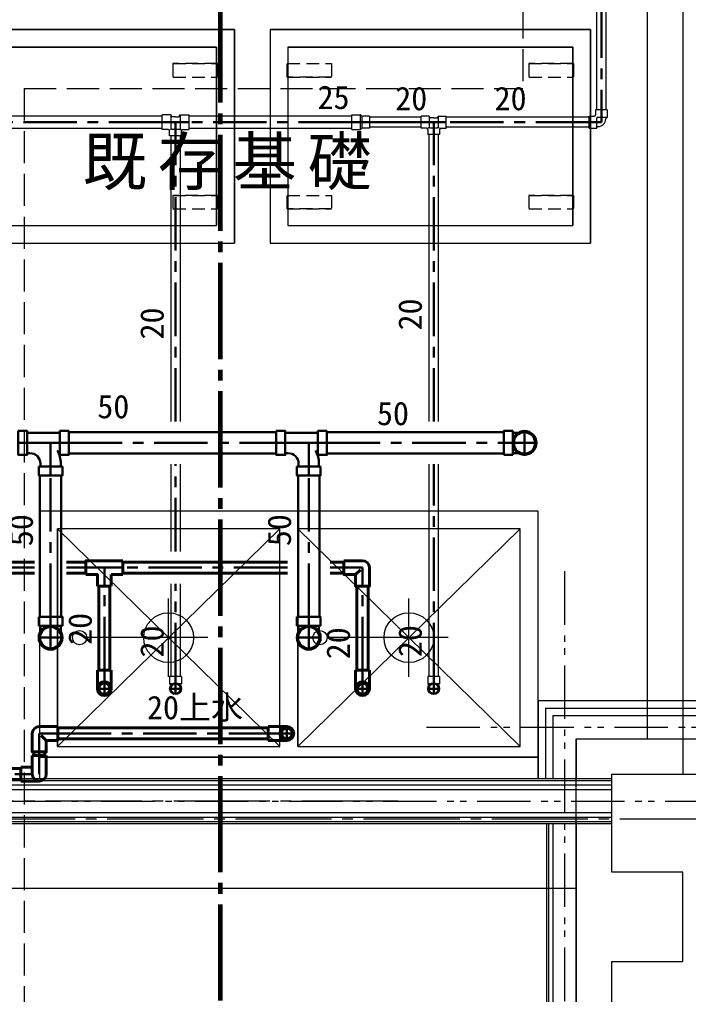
# Model space of a CAD drawing. Units: millimetres at full size, sheet at 1:30. Extents: x -16828 to 149130, y 47892 to 100313.
# Drawn here: x 23622 to 25501, y 58853 to 61589 of the extents above; entities that cross this region are included whole.
import ezdxf
from ezdxf.enums import TextEntityAlignment as Align

# ---------------------------------------------------------------- set-up
doc = ezdxf.new("R2010")
doc.units = ezdxf.units.MM
doc.header["$LTSCALE"] = 30
for name, pattern in [('CHAIN1', [8, 5, -1, 1, -1]), ('CHAIN2', [12, 9, -1, 1, -1]), ('DASHED1', [1.8, 1.2, -0.6]), ('DASHED3', [4, 3, -1]), ('DOUBLE_CHAIN1', [8.8, 5, -1, 0.6, -0.6, 0.6, -1])]:
    doc.linetypes.add(name, pattern=pattern)
for name, color, linetype, lineweight in [('0-0', 7, 'CHAIN2', 15), ('0-1', 7, 'Continuous', 15), ('0-8', 7, 'Continuous', 15), ('2-2_間仕切り芯', 7, 'DOUBLE_CHAIN1', 15), ('2-3_間仕切り', 7, 'Continuous', 15), ('3-0_AIHO08-壁芯', 7, 'CHAIN2', 15), ('3-1_AIHO57-排水立上げ', 7, 'Continuous', 15), ('3-2_AIHO56-排水接続', 7, 'Continuous', 15), ('3-4_AIHO30-厨房機器', 7, 'Continuous', 15), ('3-7_AIHO47-厨房機器アウトライン', 7, 'Continuous', 15), ('3-8_AIHO30-厨房機器LL', 7, 'Continuous', 15), ('3-A_AIHO34-移動式板金', 7, 'Continuous', 15), ('3-B_AIHO37-移動式板金隠れ線', 7, 'DASHED1', 15), ('3-C_AIHO34-移動式板金LL', 7, 'Continuous', 15), ('3-D_AIHO47-移動式板金アウトライン', 7, 'DASHED1', 15), ('4-5_既存1', 7, 'Continuous', 15), ('9-9_配管－汚水１：硬質塩ビ管（ＤＶ）', 2, 'Continuous', 30), ('9-A_配管－給水３：ＶＬＰ(ＶＤ)', 5, 'Continuous', 40), ('9-B_配管－給湯１２：ＨＴＬＰ（ＵＸ）', 3, 'Continuous', 20)]:
    doc.layers.add(name, color=color, linetype=linetype, lineweight=lineweight)
doc.styles.add('ＭＳ ゴシック', font='')
doc.styles.get('ＭＳ ゴシック').set_extended_font_data('MS Gothic')

msp = doc.modelspace()

# ---------------------------------------------------------------- linework, layer by layer
at = {"layer": '0-0', "color": 1, "lineweight": 60}
msp.add_line((24184.96, 68105.86), (24184.96, 49250.86), dxfattribs=at)
at = {"layer": '0-1'}
for p, q in [((25384.96, 63845.86), (25384.96, 59570.86)), ((25184.96, 59570.86), (25384.96, 59570.86)), ((25184.96, 57745.86), (25184.96, 59570.86)), ((25284.96, 59195.86), (25284.96, 59470.86)), ((15959.96, 59150.86), (25184.96, 59150.86))]:
    msp.add_line(p, q, dxfattribs=at)
at = {"layer": '0-1', "linetype": 'DASHED1'}
msp.add_line((18359.96, 59150.86), (25184.96, 59150.86), dxfattribs=at)
at = {"layer": '0-8', "linetype": 'DASHED3'}
for p, q in [((25034.96, 65345.86), (25034.96, 61395.86)), ((23634.96, 61395.86), (23634.96, 56895.86)), ((23634.96, 61395.86), (25034.96, 61395.86))]:
    msp.add_line(p, q, dxfattribs=at)
at = {"layer": '0-8'}
for p, q in [((25284.96, 59470.86), (26284.96, 59470.86)), ((25484.96, 59195.86), (25284.96, 59195.86)), ((25484.96, 58945.86), (25484.96, 59195.86)), ((25284.96, 58945.86), (25484.96, 58945.86)), ((25284.96, 58145.86), (25284.96, 58945.86))]:
    msp.add_line(p, q, dxfattribs=at)
at = {"layer": '0-8', "linetype": 'CHAIN2'}
msp.add_line((22788.14, 59345.86), (33684.96, 59345.86), dxfattribs=at)
at = {"layer": '0-8'}
msp.add_lwpolyline([(11849.96, 75025.86), (11849.96, 65420.86), (25484.96, 65420.86), (25484.96, 59470.86)], dxfattribs=at)
at = {"layer": '2-2_間仕切り芯'}
for p, q in [((25152.46, 60040.58), (25152.46, 57114.85)), ((24765, 59603.36), (26369.3, 59603.36)), ((15139.23, 59395.86), (32729.96, 59395.86))]:
    msp.add_line(p, q, dxfattribs=at)
at = {"layer": '2-3_間仕切り'}
for p, q in [((25077.96, 59677.86), (25077.96, 59459.36)), ((25077.96, 59677.86), (26172.46, 59677.86)), ((25098.96, 59656.86), (25098.96, 59459.36)), ((25098.96, 59656.86), (26172.46, 59656.86)), ((25119.96, 59635.86), (26172.46, 59635.86)), ((25119.96, 59635.86), (25119.96, 59459.36)), ((25184.96, 59570.86), (26172.46, 59570.86)), ((25184.96, 59570.86), (25184.96, 59459.36)), ((23399.96, 59459.36), (25284.96, 59459.36)), ((23399.96, 59453.36), (25284.96, 59453.36)), ((23399.96, 59440.86), (25284.96, 59440.86)), ((23399.96, 59428.36), (25284.96, 59428.36)), ((23399.96, 59363.36), (25284.96, 59363.36)), ((23399.96, 59350.86), (25284.96, 59350.86)), ((23399.96, 59338.36), (25284.96, 59338.36)), ((23399.96, 59332.36), (25284.96, 59332.36)), ((25101.46, 59332.36), (25101.46, 57662.36)), ((25119.96, 59332.36), (25119.96, 57680.86)), ((25184.96, 59332.36), (25184.96, 57745.86))]:
    msp.add_line(p, q, dxfattribs=at)
msp.add_lwpolyline([(25107.46, 59332.36), (25107.46, 57668.36), (26462.46, 57668.36)], dxfattribs=at)
at = {"layer": '3-0_AIHO08-壁芯'}
msp.add_line((24684.96, 59395.86), (15984.96, 59395.86), dxfattribs=at)
at = {"layer": '3-1_AIHO57-排水立上げ'}
for p, q in [((23970.46, 59854.36), (23810.46, 59854.36)), ((24645.46, 59854.36), (24485.46, 59854.36))]:
    msp.add_line(p, q, dxfattribs=at)
for centre in [(23790.46, 59854.36), (24465.46, 59854.36)]:
    msp.add_circle(centre, 20, dxfattribs=at)
at = {"layer": '3-2_AIHO56-排水接続'}
for p, q in [((24040.46, 59744.36), (24040.46, 59964.36)), ((24715.46, 59744.36), (24715.46, 59964.36)), ((24150.46, 59854.36), (23930.46, 59854.36)), ((24825.46, 59854.36), (24605.46, 59854.36))]:
    msp.add_line(p, q, dxfattribs=at)
for centre in [(24040.46, 59854.36), (24715.46, 59854.36)]:
    msp.add_circle(centre, 70, dxfattribs=at)
at = {"layer": '3-4_AIHO30-厨房機器'}
msp.add_lwpolyline([(25077.96, 60209.36), (23677.96, 60209.36), (23677.96, 59459.36), (25077.96, 59459.36)], close=True, dxfattribs=at)
at = {"layer": '3-7_AIHO47-厨房機器アウトライン'}
msp.add_line((25077.96, 59519.36), (23677.96, 59519.36), dxfattribs=at)
for points in [[(25077.96, 60209.36), (23677.96, 60209.36), (23677.96, 59459.36), (25077.96, 59459.36)], [(24352.96, 60159.36), (23727.96, 60159.36), (23727.96, 59549.36), (24352.96, 59549.36)], [(25027.96, 60159.36), (24402.96, 60159.36), (24402.96, 59549.36), (25027.96, 59549.36)]]:
    msp.add_lwpolyline(points, close=True, dxfattribs=at)
at = {"layer": '3-8_AIHO30-厨房機器LL'}
for p, q in [((23727.96, 59549.36), (23727.96, 60159.36)), ((23727.96, 59549.36), (24352.96, 60159.36)), ((24352.96, 59549.36), (23727.96, 60159.36)), ((24402.96, 59549.36), (24402.96, 60159.36)), ((24402.96, 60159.36), (25027.96, 59549.36)), ((25027.96, 60159.36), (24402.96, 59549.36)), ((23727.96, 59549.36), (24352.96, 59549.36)), ((24402.96, 59549.36), (25027.96, 59549.36)), ((23677.96, 59519.36), (25077.96, 59519.36))]:
    msp.add_line(p, q, dxfattribs=at)
for points in [[(24352.96, 59549.36), (24352.96, 60159.36), (23727.96, 60159.36)], [(25027.96, 59549.36), (25027.96, 60159.36), (24402.96, 60159.36)]]:
    msp.add_lwpolyline(points, dxfattribs=at)
at = {"layer": '3-A_AIHO34-移動式板金'}
for p, q in [((23325.32, 61561.43), (24225.32, 61561.43)), ((24225.32, 61561.43), (24225.32, 60961.43)), ((24325.32, 61561.43), (25225.32, 61561.43)), ((24325.32, 61561.43), (24325.32, 60961.43)), ((25225.32, 61561.43), (25225.32, 60961.43)), ((23325.32, 60961.43), (24225.32, 60961.43)), ((24325.32, 60961.43), (25225.32, 60961.43))]:
    msp.add_line(p, q, dxfattribs=at)
at = {"layer": '3-B_AIHO37-移動式板金隠れ線'}
for p, q in [((24052.32, 61465.43), (24177.32, 61465.43)), ((24052.32, 61465.43), (24052.32, 61427.43)), ((24177.32, 61465.43), (24177.32, 61427.43)), ((24373.32, 61465.43), (24498.32, 61465.43)), ((24373.32, 61465.43), (24373.32, 61427.43)), ((24498.32, 61465.43), (24498.32, 61427.43)), ((25052.32, 61465.43), (25177.32, 61465.43)), ((25052.32, 61465.43), (25052.32, 61427.43)), ((25177.32, 61465.43), (25177.32, 61427.43)), ((24052.32, 61427.43), (24177.32, 61427.43)), ((24373.32, 61427.43), (24498.32, 61427.43)), ((25052.32, 61427.43), (25177.32, 61427.43)), ((24052.32, 61095.43), (24177.32, 61095.43)), ((24052.32, 61095.43), (24052.32, 61057.43)), ((24177.32, 61095.43), (24177.32, 61057.43)), ((24373.32, 61095.43), (24498.32, 61095.43)), ((24373.32, 61095.43), (24373.32, 61057.43)), ((24498.32, 61095.43), (24498.32, 61057.43)), ((25052.32, 61095.43), (25177.32, 61095.43)), ((25052.32, 61095.43), (25052.32, 61057.43)), ((25177.32, 61095.43), (25177.32, 61057.43)), ((24052.32, 61057.43), (24177.32, 61057.43)), ((24373.32, 61057.43), (24498.32, 61057.43)), ((25052.32, 61057.43), (25177.32, 61057.43))]:
    msp.add_line(p, q, dxfattribs=at)
at = {"layer": '3-C_AIHO34-移動式板金LL'}
for p, q in [((23375.32, 61511.43), (24175.32, 61511.43)), ((24175.32, 61511.43), (24175.32, 61011.43)), ((24375.32, 61511.43), (25175.32, 61511.43)), ((24375.32, 61511.43), (24375.32, 61011.43)), ((25175.32, 61511.43), (25175.32, 61011.43)), ((23375.32, 61011.43), (24175.32, 61011.43)), ((24375.32, 61011.43), (25175.32, 61011.43))]:
    msp.add_line(p, q, dxfattribs=at)
at = {"layer": '3-D_AIHO47-移動式板金アウトライン', "linetype": 'Continuous'}
for points in [[(23325.32, 60961.43), (24225.32, 60961.43), (24225.32, 61561.43), (23325.32, 61561.43)], [(24325.32, 60961.43), (25225.32, 60961.43), (25225.32, 61561.43), (24325.32, 61561.43)], [(23375.32, 61011.43), (24175.32, 61011.43), (24175.32, 61511.43), (23375.32, 61511.43)], [(24375.32, 61011.43), (25175.32, 61011.43), (25175.32, 61511.43), (24375.32, 61511.43)]]:
    msp.add_lwpolyline(points, close=True, dxfattribs=at)
at = {"layer": '3-D_AIHO47-移動式板金アウトライン'}
for points in [[(24052.32, 61427.43), (24177.32, 61427.43), (24177.32, 61465.43), (24052.32, 61465.43)], [(24373.32, 61465.43), (24498.32, 61465.43), (24498.32, 61427.43), (24373.32, 61427.43)], [(25052.32, 61427.43), (25177.32, 61427.43), (25177.32, 61465.43), (25052.32, 61465.43)], [(24052.32, 61057.43), (24177.32, 61057.43), (24177.32, 61095.43), (24052.32, 61095.43)], [(24498.32, 61057.43), (24373.32, 61057.43), (24373.32, 61095.43), (24498.32, 61095.43)], [(25052.32, 61057.43), (25177.32, 61057.43), (25177.32, 61095.43), (25052.32, 61095.43)]]:
    msp.add_lwpolyline(points, close=True, dxfattribs=at)
at = {"layer": '4-5_既存1'}
for p, q in [((25284.96, 59470.86), (26284.96, 59470.86)), ((25284.96, 59195.86), (25284.96, 59470.86)), ((25484.96, 59195.86), (25284.96, 59195.86)), ((25484.96, 58945.86), (25484.96, 59195.86)), ((25284.96, 58945.86), (25484.96, 58945.86)), ((25284.96, 58145.86), (25284.96, 58945.86))]:
    msp.add_line(p, q, dxfattribs=at)
at = {"layer": '9-9_配管－汚水１：硬質塩ビ管（ＤＶ）'}
for p, q in [((23642.96, 60429.46), (23734.96, 60429.46)), ((24342.96, 60430.86), (23759.96, 60430.86)), ((24367.96, 60429.46), (24459.96, 60429.46)), ((24981.96, 60430.86), (24484.96, 60430.86)), ((25006.96, 60434.36), (25006.96, 60406.63)), ((25006.96, 60429.36), (25022.35, 60429.36)), ((25006.96, 60367.36), (25006.96, 60395.09)), ((23650.52, 60372.26), (23642.96, 60372.26)), ((23734.96, 60372.26), (23731.32, 60372.26)), ((23759.96, 60370.86), (24342.96, 60370.86)), ((24375.52, 60372.26), (24367.96, 60372.26)), ((24459.96, 60372.26), (24456.32, 60372.26)), ((24484.96, 60370.86), (24981.96, 60370.86)), ((25006.96, 60367.36), (24981.96, 60367.36)), ((25006.96, 60372.36), (25022.35, 60372.36)), ((23680.44, 60342.34), (23680.44, 60334.86)), ((23737.63, 60342.45), (23737.63, 60334.86)), ((24405.44, 60342.34), (24405.44, 60334.86)), ((24462.63, 60342.45), (24462.63, 60334.86)), ((23742.46, 60334.86), (23675.46, 60334.86)), ((23678.96, 60309.86), (23678.96, 59912.36)), ((23738.96, 59912.36), (23738.96, 60309.86)), ((24467.46, 60334.86), (24400.46, 60334.86)), ((24403.96, 60309.86), (24403.96, 59912.36)), ((24463.96, 59912.36), (24463.96, 60309.86)), ((23675.46, 59887.36), (23675.46, 59912.36)), ((24400.46, 59887.36), (24400.46, 59912.36)), ((23675.46, 59887.36), (23703.19, 59887.36)), ((23680.46, 59887.36), (23680.46, 59871.97)), ((23742.46, 59887.36), (23714.73, 59887.36)), ((23737.46, 59887.36), (23737.46, 59871.97)), ((24400.46, 59887.36), (24428.19, 59887.36)), ((24405.46, 59887.36), (24405.46, 59871.97)), ((24467.46, 59887.36), (24439.73, 59887.36)), ((24462.46, 59887.36), (24462.46, 59871.97))]:
    msp.add_line(p, q, dxfattribs=at)
at = {"layer": '9-9_配管－汚水１：硬質塩ビ管（ＤＶ）', "linetype": 'CHAIN1'}
for p, q in [((25039.96, 60364.86), (25039.96, 60436.86)), ((23617.96, 60400.86), (23708.96, 60400.86)), ((23759.96, 60400.86), (23708.96, 60400.86)), ((23708.96, 60309.86), (23708.96, 60400.86)), ((23759.96, 60400.86), (24342.96, 60400.86)), ((24342.96, 60400.86), (24433.96, 60400.86)), ((24484.96, 60400.86), (24433.96, 60400.86)), ((24433.96, 60309.86), (24433.96, 60400.86)), ((24484.96, 60400.86), (24981.96, 60400.86)), ((24981.96, 60400.86), (25009.96, 60400.86)), ((25003.96, 60400.86), (25075.96, 60400.86)), ((23708.96, 59912.36), (23708.96, 60309.86)), ((24433.96, 59912.36), (24433.96, 60309.86)), ((23708.96, 59912.36), (23708.96, 59884.36)), ((24433.96, 59912.36), (24433.96, 59884.36)), ((23708.96, 59818.36), (23708.96, 59890.36)), ((24433.96, 59818.36), (24433.96, 59890.36)), ((23672.96, 59854.36), (23744.96, 59854.36)), ((24397.96, 59854.36), (24469.96, 59854.36))]:
    msp.add_line(p, q, dxfattribs=at)
at = {"layer": '9-9_配管－汚水１：硬質塩ビ管（ＤＶ）'}
for points in [[(23617.96, 60434.36), (23617.96, 60367.36), (23642.96, 60367.36), (23642.96, 60434.36)], [(23759.96, 60434.36), (23759.96, 60367.36), (23734.96, 60367.36), (23734.96, 60434.36)], [(24342.96, 60434.36), (24342.96, 60367.36), (24367.96, 60367.36), (24367.96, 60434.36)], [(24484.96, 60434.36), (24484.96, 60367.36), (24459.96, 60367.36), (24459.96, 60434.36)]]:
    msp.add_lwpolyline(points, close=True, dxfattribs=at)
for points in [[(24981.96, 60367.36), (24981.96, 60434.36), (25006.96, 60434.36)], [(23742.46, 60334.86), (23742.46, 60309.86), (23675.46, 60309.86), (23675.46, 60334.86)], [(24467.46, 60334.86), (24467.46, 60309.86), (24400.46, 60309.86), (24400.46, 60334.86)], [(23675.46, 59912.36), (23742.46, 59912.36), (23742.46, 59887.36)], [(24400.46, 59912.36), (24467.46, 59912.36), (24467.46, 59887.36)]]:
    msp.add_lwpolyline(points, dxfattribs=at)
for centre in [(25039.96, 60400.86), (23708.96, 59854.36), (24433.96, 59854.36)]:
    msp.add_circle(centre, 30, dxfattribs=at)
for centre, radius, start, end in [((25039.96, 60400.86), 33.5, 90, 270), ((25039.96, 60400.86), 33.5, 0, 90), ((25039.96, 60400.86), 33.5, 270, 0), ((23650.52, 60342.34), 29.92, 0, 90), ((23662.83, 60342.45), 74.8, 0, 30), ((24375.52, 60342.34), 29.92, 0, 90), ((24387.83, 60342.45), 74.8, 0, 30), ((23708.96, 59854.36), 33.5, 0, 180), ((24433.96, 59854.36), 33.5, 0, 180), ((23708.96, 59854.36), 33.5, 180, 270), ((23708.96, 59854.36), 33.5, 270, 0), ((24433.96, 59854.36), 33.5, 180, 270), ((24433.96, 59854.36), 33.5, 270, 0)]:
    msp.add_arc(centre, radius, start, end, dxfattribs=at)
at = {"layer": '9-A_配管－給水３：ＶＬＰ(ＶＤ)'}
for p, q in [((23663.96, 60066.36), (22042.48, 60066.36)), ((23807.96, 60066.36), (23753.96, 60066.36)), ((23911.96, 60070.36), (23911.96, 60031.36)), ((24373.96, 60066.36), (23911.96, 60066.36)), ((24532.96, 60066.36), (24493.96, 60066.36)), ((24532.96, 60070.36), (24584.96, 60070.36)), ((22042.48, 60035.36), (23663.96, 60035.36)), ((23753.96, 60035.36), (23807.96, 60035.36)), ((23911.96, 60035.36), (24373.96, 60035.36)), ((24493.96, 60035.36), (24532.96, 60035.36)), ((24565.46, 60031.36), (24579.25, 60045.15)), ((23911.96, 60031.36), (23879.46, 60031.36)), ((23879.46, 59998.86), (23879.46, 60031.36)), ((23879.46, 59998.86), (23840.46, 59998.86)), ((23844.46, 59998.86), (23844.46, 59763.15)), ((23875.46, 59763.15), (23875.46, 59998.86)), ((24569.46, 59998.86), (24569.46, 59763.15)), ((24600.46, 59763.15), (24600.46, 59998.86)), ((23840.46, 59763.15), (23840.46, 59711.15)), ((23879.46, 59763.15), (23840.46, 59763.15)), ((23879.46, 59763.15), (23879.46, 59711.15)), ((24565.46, 59763.15), (24565.46, 59711.15)), ((24604.46, 59763.15), (24565.46, 59763.15)), ((24604.46, 59763.15), (24604.46, 59711.15)), ((23729.12, 59605.01), (23677.12, 59605.01)), ((24320.45, 59601.01), (23729.12, 59601.01)), ((24372.45, 59605.01), (24320.45, 59605.01)), ((24320.45, 59566.01), (24320.45, 59605.01)), ((23696.62, 59566.01), (23682.83, 59579.8)), ((23729.12, 59570.01), (24320.45, 59570.01)), ((24320.45, 59566.01), (24372.45, 59566.01)), ((23657.62, 59523.27), (23657.62, 59471.27)), ((23696.62, 59523.27), (23657.62, 59523.27)), ((23661.62, 59533.51), (23661.62, 59523.27)), ((23692.62, 59523.27), (23692.62, 59533.51)), ((23696.62, 59523.27), (23696.62, 59471.27)), ((23657.62, 59490.77), (23625.12, 59490.77)), ((23625.12, 59451.77), (23625.12, 59490.77)), ((23625.12, 59486.77), (22888.07, 59486.77)), ((22888.07, 59455.77), (23625.12, 59455.77)), ((23625.12, 59451.77), (23677.12, 59451.77))]:
    msp.add_line(p, q, dxfattribs=at)
at = {"layer": '9-A_配管－給水３：ＶＬＰ(ＶＤ)', "color": 2, "linetype": 'CHAIN1', "lineweight": 30}
for p, q in [((23663.96, 60050.86), (22042.48, 60050.86)), ((23807.96, 60050.86), (23753.96, 60050.86)), ((23807.96, 60050.86), (23859.96, 60050.86)), ((23911.96, 60050.86), (23859.96, 60050.86)), ((23859.96, 59998.86), (23859.96, 60050.86)), ((24373.96, 60050.86), (23911.96, 60050.86)), ((24532.96, 60050.86), (24493.96, 60050.86)), ((24532.96, 60050.86), (24584.96, 60050.86)), ((24584.96, 59998.86), (24584.96, 60050.86)), ((23859.96, 59763.15), (23859.96, 59998.86)), ((24584.96, 59763.15), (24584.96, 59998.86)), ((23859.96, 59763.15), (23859.96, 59726.65)), ((24584.96, 59763.15), (24584.96, 59726.65)), ((23841.36, 59711.15), (23878.56, 59711.15)), ((23859.96, 59692.55), (23859.96, 59729.75)), ((24566.36, 59711.15), (24603.56, 59711.15)), ((24584.96, 59692.55), (24584.96, 59729.75)), ((24372.45, 59566.91), (24372.45, 59604.11)), ((23677.12, 59533.51), (23677.12, 59585.51)), ((23729.12, 59585.51), (23677.12, 59585.51)), ((23729.12, 59585.51), (24320.45, 59585.51)), ((24320.45, 59585.51), (24356.95, 59585.51)), ((24353.85, 59585.51), (24391.05, 59585.51)), ((23677.12, 59523.27), (23677.12, 59533.51)), ((23677.12, 59523.27), (23677.12, 59471.27)), ((22888.07, 59471.27), (23625.12, 59471.27)), ((23625.12, 59471.27), (23657.62, 59471.27))]:
    msp.add_line(p, q, dxfattribs=at)
at = {"layer": '9-A_配管－給水３：ＶＬＰ(ＶＤ)'}
for points in [[(23911.96, 60070.36), (23807.96, 60070.36), (23807.96, 60031.36)], [(24563.51, 60031.36), (24532.96, 60031.36), (24532.96, 60070.36)], [(24604.46, 60050.86), (24604.46, 59998.86), (24565.46, 59998.86), (24565.46, 60029.41)], [(23840.46, 59998.86), (23840.46, 60031.36), (23807.96, 60031.36)], [(23698.57, 59566.01), (23729.12, 59566.01), (23729.12, 59605.01)], [(23657.62, 59585.51), (23657.62, 59533.51), (23696.62, 59533.51), (23696.62, 59564.06)]]:
    msp.add_lwpolyline(points, dxfattribs=at)
for centre, radius in [((23859.96, 59711.15), 19.5), ((23859.96, 59711.15), 15.5), ((24584.96, 59711.15), 19.5), ((24584.96, 59711.15), 15.5), ((24372.45, 59585.51), 19.5), ((24372.45, 59585.51), 15.5)]:
    msp.add_circle(centre, radius, dxfattribs=at)
for centre, radius, start, end in [((24584.96, 60050.86), 19.5, 0, 90), ((24563.51, 60029.41), 1.95, 0, 90), ((23677.12, 59585.51), 19.5, 90, 180), ((24372.45, 59585.51), 19.5, 270, 90), ((23698.57, 59564.06), 1.95, 90, 180), ((23677.12, 59471.27), 19.5, 180, 0)]:
    msp.add_arc(centre, radius, start, end, dxfattribs=at)
at = {"layer": '9-B_配管－給湯１２：ＨＴＬＰ（ＵＸ）'}
for p, q in [((25242.36, 63311.68), (25242.36, 61335.68)), ((25269.56, 61335.68), (25269.56, 63311.68)), ((24046.96, 61321.88), (24022.46, 61321.88)), ((24022.46, 61280.48), (24022.46, 61321.88)), ((24049.67, 61317), (24046.96, 61321.88)), ((24070.25, 61317), (24072.96, 61321.88)), ((24072.96, 61321.88), (24097.46, 61321.88)), ((24097.46, 61321.88), (24097.46, 61280.48)), ((24555.29, 61280.68), (24555.29, 61321.68)), ((24555.29, 61321.68), (24579.2, 61321.68)), ((24580.62, 61321.09), (24583.4, 61318.28)), ((25272.61, 61335.68), (25239.31, 61335.68)), ((25239.31, 61335.68), (25239.31, 61321.83)), ((25272.61, 61335.68), (25272.61, 61314.92)), ((24022.46, 61318.18), (22789.28, 61318.18)), ((24046.96, 61320.56), (24046.96, 61281.8)), ((24059.96, 61316.48), (24050.55, 61316.48)), ((24059.96, 61316.48), (24069.37, 61316.48)), ((24072.96, 61320.56), (24072.96, 61281.8)), ((24555.29, 61318.18), (24097.46, 61318.18)), ((24579.72, 61282.23), (24579.72, 61320.13)), ((24583.85, 61286.14), (24583.85, 61316.22)), ((24604.29, 61317.68), (24584.82, 61317.68)), ((24749.96, 61314.78), (24604.29, 61314.78)), ((24771.96, 61317.78), (24749.96, 61317.78)), ((24749.96, 61284.58), (24749.96, 61317.78)), ((24773.69, 61314.06), (24771.96, 61317.78)), ((24771.96, 61317.78), (24771.96, 61286.22)), ((24784.96, 61313.48), (24774.6, 61313.48)), ((24784.96, 61313.48), (24795.32, 61313.48)), ((24796.23, 61314.06), (24797.96, 61317.78)), ((24797.96, 61317.78), (24819.96, 61317.78)), ((24797.96, 61317.78), (24797.96, 61286.22)), ((24819.96, 61284.58), (24819.96, 61317.78)), ((25221.46, 61314.78), (24819.96, 61314.78)), ((25221.46, 61317.83), (25235.31, 61317.83)), ((25221.46, 61284.53), (25221.46, 61317.83)), ((25242.76, 61284.69), (25242.76, 61312.38)), ((25272.45, 61314.38), (25244.76, 61314.38)), ((25268.26, 61311.64), (25268.26, 61310.38)), ((25272.03, 61314.01), (25268.84, 61312.55)), ((22789.28, 61284.18), (24022.46, 61284.18)), ((24039.36, 61280.48), (24022.46, 61280.48)), ((24043.36, 61262.68), (24043.36, 61276.48)), ((24050.04, 61281.18), (24044.54, 61279.87)), ((24050.04, 61281.18), (24069.88, 61281.18)), ((24069.88, 61281.18), (24075.38, 61279.87)), ((24076.56, 61262.68), (24076.56, 61276.48)), ((24080.56, 61280.48), (24097.46, 61280.48)), ((24097.46, 61284.18), (24555.29, 61284.18)), ((24555.29, 61280.68), (24579.2, 61280.68)), ((24580.62, 61281.28), (24583.4, 61284.09)), ((24604.29, 61287.58), (24749.96, 61287.58)), ((24764.36, 61284.58), (24749.96, 61284.58)), ((24768.36, 61280.58), (24768.36, 61266.18)), ((24801.56, 61266.18), (24768.36, 61266.18)), ((24771.36, 61266.18), (24771.36, 60460.86)), ((24774.06, 61285.5), (24795.86, 61285.5)), ((24798.56, 60460.86), (24798.56, 61266.18)), ((24801.56, 61280.58), (24801.56, 61266.18)), ((24805.56, 61284.58), (24819.96, 61284.58)), ((24819.96, 61287.58), (25221.46, 61287.58)), ((25221.46, 61284.53), (25242.22, 61284.53)), ((25243.13, 61285.11), (25244.59, 61288.3)), ((25245.5, 61288.88), (25246.76, 61288.88)), ((24076.56, 61262.68), (24043.36, 61262.68)), ((24046.36, 61262.68), (24046.36, 60460.86)), ((24073.56, 60460.86), (24073.56, 61262.68)), ((24046.36, 60340.86), (24046.36, 60096.36)), ((24073.56, 60096.36), (24073.56, 60340.86)), ((24771.36, 60340.86), (24771.36, 59745.65)), ((24798.56, 59745.65), (24798.56, 60340.86)), ((24046.36, 60005.36), (24046.36, 59745.65)), ((24073.56, 59745.65), (24073.56, 60005.36)), ((24076.61, 59745.65), (24076.61, 59724.89)), ((24801.61, 59745.65), (24801.61, 59724.89)), ((24049.81, 59724.35), (24043.47, 59724.35)), ((24043.89, 59723.98), (24047.08, 59722.52)), ((24076.45, 59724.35), (24070.11, 59724.35)), ((24076.03, 59723.98), (24072.84, 59722.52)), ((24774.81, 59724.35), (24768.47, 59724.35)), ((24768.89, 59723.98), (24772.08, 59722.52)), ((24801.45, 59724.35), (24795.11, 59724.35)), ((24801.03, 59723.98), (24797.84, 59722.52))]:
    msp.add_line(p, q, dxfattribs=at)
at = {"layer": '9-B_配管－給湯１２：ＨＴＬＰ（ＵＸ）', "color": 2, "linetype": 'CHAIN1', "lineweight": 30}
for p, q in [((25255.96, 63311.68), (25255.96, 61335.68)), ((25255.96, 61335.68), (25255.96, 61301.18)), ((25255.96, 61335.68), (25255.96, 61301.18)), ((24022.46, 61301.18), (22789.28, 61301.18)), ((24022.46, 61301.18), (24059.96, 61301.18)), ((24022.46, 61301.18), (24059.96, 61301.18)), ((24097.46, 61301.18), (24059.96, 61301.18)), ((24059.96, 61262.68), (24059.96, 61301.18)), ((24097.46, 61301.18), (24059.96, 61301.18)), ((24059.96, 61262.68), (24059.96, 61301.18)), ((24555.29, 61301.18), (24097.46, 61301.18)), ((24555.29, 61301.18), (24579.79, 61301.18)), ((24555.29, 61301.18), (24579.79, 61301.18)), ((24604.29, 61301.18), (24579.79, 61301.18)), ((24604.29, 61301.18), (24579.79, 61301.18)), ((24749.96, 61301.18), (24604.29, 61301.18)), ((24749.96, 61301.18), (24784.96, 61301.18)), ((24749.96, 61301.18), (24784.96, 61301.18)), ((24819.96, 61301.18), (24784.96, 61301.18)), ((24784.96, 61266.18), (24784.96, 61301.18)), ((24819.96, 61301.18), (24784.96, 61301.18)), ((24784.96, 61266.18), (24784.96, 61301.18)), ((25221.46, 61301.18), (24819.96, 61301.18)), ((25221.46, 61301.18), (25255.96, 61301.18)), ((25221.46, 61301.18), (25255.96, 61301.18)), ((24784.96, 60460.86), (24784.96, 61266.18)), ((24059.96, 60460.86), (24059.96, 61262.68)), ((24059.96, 60096.36), (24059.96, 60340.86)), ((24784.96, 59745.65), (24784.96, 60340.86)), ((24059.96, 59745.65), (24059.96, 60005.36)), ((24059.96, 59745.65), (24059.96, 59724.75)), ((24059.96, 59745.65), (24059.96, 59711.15)), ((24784.96, 59745.65), (24784.96, 59724.75)), ((24784.96, 59745.65), (24784.96, 59711.15)), ((24043.64, 59711.15), (24076.28, 59711.15)), ((24059.96, 59694.83), (24059.96, 59727.47)), ((24768.64, 59711.15), (24801.28, 59711.15)), ((24784.96, 59694.83), (24784.96, 59727.47))]:
    msp.add_line(p, q, dxfattribs=at)
at = {"layer": '9-B_配管－給湯１２：ＨＴＬＰ（ＵＸ）'}
for points in [[(24604.29, 61317.68), (24604.29, 61284.68), (24584.82, 61284.68)], [(24076.61, 59745.65), (24043.31, 59745.65), (24043.31, 59724.89)], [(24801.61, 59745.65), (24768.31, 59745.65), (24768.31, 59724.89)]]:
    msp.add_lwpolyline(points, dxfattribs=at)
for centre, radius in [((24059.96, 59711.15), 16.65), ((24059.96, 59711.15), 13.6), ((24784.96, 59711.15), 16.65), ((24784.96, 59711.15), 13.6)]:
    msp.add_circle(centre, radius, dxfattribs=at)
for centre, radius, start, end in [((24579.2, 61319.68), 2, 44.64412, 90), ((25235.31, 61321.83), 4, 270, 0), ((24050.55, 61317.48), 1, 209.0546, 270), ((24069.37, 61317.48), 1, 270, 330.9454), ((24584.82, 61319.68), 2, 224.64412, 270), ((24774.6, 61314.48), 1, 204.94391, 270), ((24795.32, 61314.48), 1, 270, 335.0561), ((25244.76, 61312.38), 2, 90, 180), ((25246.76, 61310.38), 21.5, 270, 0), ((25269.26, 61311.64), 1, 114.69156, 180), ((25271.61, 61314.92), 1, 294.69156, 0), ((24039.36, 61276.48), 4, 0, 90), ((24080.56, 61276.48), 4, 90, 180), ((24579.2, 61282.68), 2, 270, 315.35588), ((24584.82, 61282.68), 2, 90, 135.35588), ((24764.36, 61280.58), 4, 0, 90), ((24784.96, 61237.39), 49.34, 102.76386, 109.66188), ((24784.96, 61237.39), 49.34, 70.33812, 77.23614), ((24805.56, 61280.58), 4, 90, 180), ((25242.22, 61285.53), 1, 270, 335.30844), ((25245.5, 61287.88), 1, 90, 155.30844), ((24044.31, 59724.89), 1, 180, 245.30844), ((24059.96, 59711.15), 13.9, 90, 270), ((24046.66, 59721.61), 1, 34.52203, 65.30844), ((24059.96, 59711.15), 13.9, 0, 90), ((24059.96, 59711.15), 13.9, 270, 0), ((24073.26, 59721.61), 1, 114.69156, 145.47797), ((24075.61, 59724.89), 1, 294.69156, 0), ((24769.31, 59724.89), 1, 180, 245.30844), ((24784.96, 59711.15), 13.9, 90, 270), ((24771.66, 59721.61), 1, 34.52203, 65.30844), ((24784.96, 59711.15), 13.9, 0, 90), ((24784.96, 59711.15), 13.9, 270, 0), ((24798.26, 59721.61), 1, 114.69156, 145.47797), ((24800.61, 59724.89), 1, 294.69156, 0)]:
    msp.add_arc(centre, radius, start, end, dxfattribs=at)

# ---------------------------------------------------------------- texts
at = {"layer": '0-8', "insert": (23799.02, 61109.89), "char_height": 132, "attachment_point": 7, "style": 'ＭＳ ゴシック'}
msp.add_mtext('\\T1.17;既存基礎', dxfattribs=at)
at = {"layer": '9-9_配管－汚水１：硬質塩ビ管（ＤＶ）', "color": 7, "style": 'ＭＳ ゴシック'}
for p in [(23840.23, 60450.21), (24625.71, 60430.86)]:
    msp.add_text('50', height=65.98, dxfattribs=at).set_placement(p, align=Align.BOTTOM_LEFT)
for p in [(23678.96, 60111.11), (24403.96, 60111.11)]:
    msp.add_text('50', height=65.98, rotation=90, dxfattribs=at).set_placement(p, align=Align.BOTTOM_LEFT)
at = {"layer": '9-A_配管－給水３：ＶＬＰ(ＶＤ)', "color": 7, "style": 'ＭＳ ゴシック'}
for p in [(23844.46, 59834.13), (24569.46, 59793.68)]:
    msp.add_text('20', height=65.98, rotation=90, dxfattribs=at).set_placement(p, align=Align.BOTTOM_LEFT)
msp.add_text('20上水', height=65.98, dxfattribs=at).set_placement((23979.79, 59605.51), align=Align.BOTTOM_LEFT)
at = {"layer": '9-B_配管－給湯１２：ＨＴＬＰ（ＵＸ）', "color": 7, "style": 'ＭＳ ゴシック'}
for s, p in [('25', (24458.84, 61318.18)), ('20', (24677.12, 61314.78)), ('20', (24956.08, 61314.78))]:
    msp.add_text(s, height=65.98, dxfattribs=at).set_placement(p, align=Align.BOTTOM_LEFT)
for p in [(24771.36, 60716.53), (24046.36, 60691.25), (24046.36, 59798.73), (24771.36, 59799.8)]:
    msp.add_text('20', height=65.98, rotation=90, dxfattribs=at).set_placement(p, align=Align.BOTTOM_LEFT)

doc.saveas('drawing.dxf')
